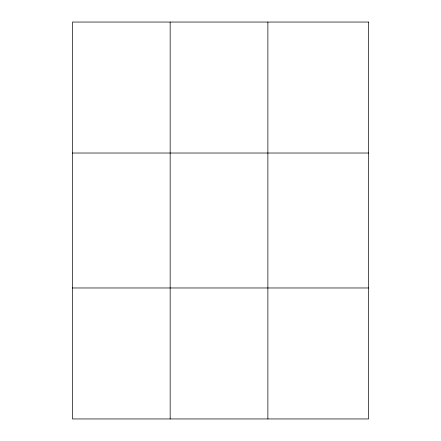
<?xml version="1.0" encoding="UTF-8"?>
<svg xmlns="http://www.w3.org/2000/svg" width="441" height="441" viewBox="0 0 441 441"><rect width="100%" height="100%" fill="white"/><g stroke="black" fill="none" stroke-linecap="round" stroke-linejoin="round"><path stroke-width="0.66" d="M170.16 418.95L170.16 22.05M267.88 418.95L267.88 22.05M72.445 153.027L368.555 153.027M72.445 287.973L368.555 287.973M368.555 22.05L72.445 22.05L72.445 418.95L368.555 418.95L368.555 22.05"/></g></svg>
